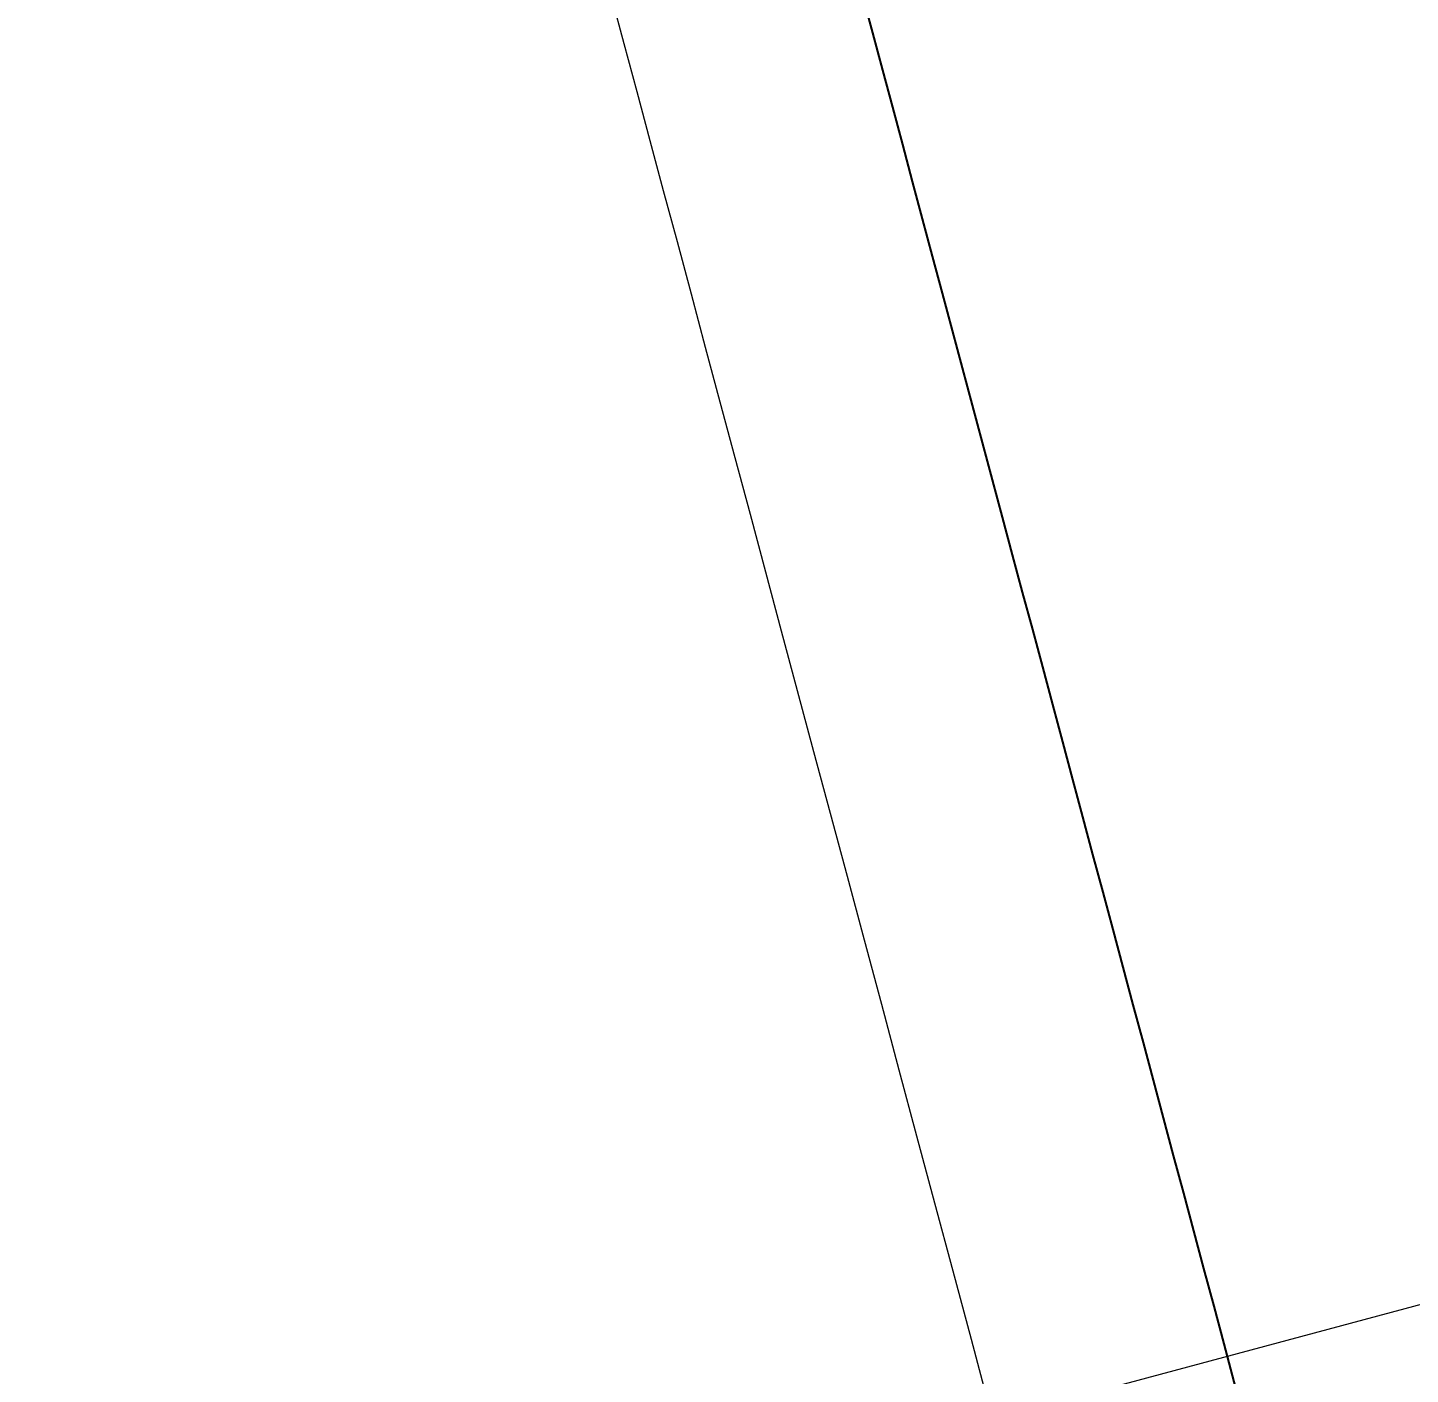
# Model space of a CAD drawing. Header units: millimetres. Extents: x 861 to 27901, y 673 to 17923.
# Drawn here: x 11840.708 to 11845.222, y 6155.768 to 6160.165 of the extents above; entities that cross this region are included whole.
import ezdxf

# ---------------------------------------------------------------- set-up
doc = ezdxf.new("R2010")
doc.units = ezdxf.units.MM
doc.header["$LTSCALE"] = 33.3
doc.linetypes.add('HIDDEN', pattern=[1.905, 1.27, -0.635])
doc.layers.add('CAPA_1', color=7, linetype='Continuous')
doc.styles.add('SLDTEXTSTYLE0', font='TXT', dxfattribs={"width": 0.75})
doc.dimstyles.new('SLDDIMSTYLE0', dxfattribs={"dimtxt": 66.6, "dimasz": 66.6, "dimexe": 0, "dimexo": 0.0625, "dimgap": 16.65, "dimtad": 2, "dimdec": 0, "dimlfac": 1.261261, "dimrnd": 1e-09, "dimzin": 12, "dimdsep": 46, "dimtxsty": 'SLDTEXTSTYLE0', "dimsah": 1, "dimcen": 0.09, "dimadec": 0, "dimazin": 3, "dimtfac": 1, "dimtdec": 0, "dimtofl": 0, "dimtmove": 0, "dimatfit": 3, "dimfxl": 1, "dimfrac": 2, "dimtolj": 1, "dimtzin": 12, "dimarcsym": 0})

# ---------------------------------------------------------------- blocks, each defined once
blk = doc.blocks.new('_D_13')
at = {"layer": 'CAPA_1', "transparency": 16777216}
for p, q in [((9823.1741, 6912.2458), (14695.3197, 6912.2458)), ((14662.0197, 6912.2458), (14662.0197, 5357.9842)), ((14240.1813, 5357.9842), (14695.3197, 5357.9842))]:
    blk.add_line(p, q, dxfattribs=at)
for points in [[(14662.0197, 6912.2458), (14651.7735, 6845.6458), (14672.2658, 6845.6458)], [(14662.0197, 5357.9842), (14672.2658, 5424.5842), (14651.7735, 5424.5842)]]:
    blk.add_solid(points, dxfattribs=at)
at = {"layer": 'CAPA_1', "transparency": 16777216, "insert": (14576.1677, 6036.695), "char_height": 66.6, "attachment_point": 1, "rotation": 90, "style": 'SLDTEXTSTYLE0'}
blk.add_mtext('1960', dxfattribs=at)

msp = doc.modelspace()

# ---------------------------------------------------------------- linework, layer by layer
at = {"color": 1, "linetype": 'HIDDEN', "lineweight": 18}
msp.add_line((11930.3983, 6178.8094), (11781.0592, 6138.7941), dxfattribs=at)
at = {"color": 7, "linetype": 'Continuous', "lineweight": 25}
for points in [[(11845.8337, 6083.9177), (11845.8124, 6083.9973), (11845.7697, 6084.1566), (11845.4263, 6085.4383), (11844.8845, 6087.4602), (11844.1335, 6090.2629), (11843.1916, 6093.7783), (11842.0733, 6097.9516), (11840.7983, 6102.7101), (11839.3882, 6107.9727), (11837.8672, 6113.6491), (11836.2613, 6119.6424), (11834.598, 6125.85), (11832.9057, 6132.1656), (11831.2134, 6138.4813), (11829.5501, 6144.6889), (11827.9442, 6150.6822), (11826.4232, 6156.3586), (11825.0131, 6161.6212), (11823.7381, 6166.3796), (11822.6198, 6170.553), (11821.6779, 6174.0684), (11820.9269, 6176.8711), (11820.3851, 6178.893), (11820.0417, 6180.1746), (11819.999, 6180.334), (11819.9777, 6180.4136)], [(11841.2894, 6168.2711), (11841.9673, 6165.7414), (11843.3229, 6160.682), (11845.4367, 6152.7933), (11847.5847, 6144.7767), (11849.7542, 6136.6802), (11851.9237, 6128.5837), (11854.0717, 6120.5671), (11856.1855, 6112.6784), (11857.5411, 6107.619), (11858.219, 6105.0892)]]:
    msp.add_open_spline(points, degree=3, dxfattribs=at)
at = {"color": 1, "linetype": 'HIDDEN', "lineweight": 18}
msp.add_open_spline([(11841.8061, 6163.2794), (11841.8328, 6163.1799), (11841.8862, 6162.9807), (11842.314, 6161.384), (11842.9748, 6158.9177), (11843.8859, 6155.5175), (11844.6282, 6152.7472), (11845.0912, 6151.0192), (11845.1382, 6150.8441)], degree=3, knots=[0, 0, 0, 0, 0.195588, 0.391177, 0.586765, 0.782353, 0.977941, 1, 1, 1, 1], dxfattribs=at)

# ---------------------------------------------------------------- dimensions: what is measured, and where the dimension line sits
at = {"layer": 'CAPA_1'}
dim = msp.add_linear_dim(base=(14662.0197, 5357.9842), p1=(9780.8831, 6912.2458), p2=(14197.8903, 5357.9842), angle=90, dimstyle='SLDDIMSTYLE0', dxfattribs=at)
dim.commit()
dim.dimension.update_dxf_attribs({"geometry": '_D_13', "text_midpoint": (14662.0197, 6135.115), "dimtype": 160})

doc.saveas('drawing.dxf')
